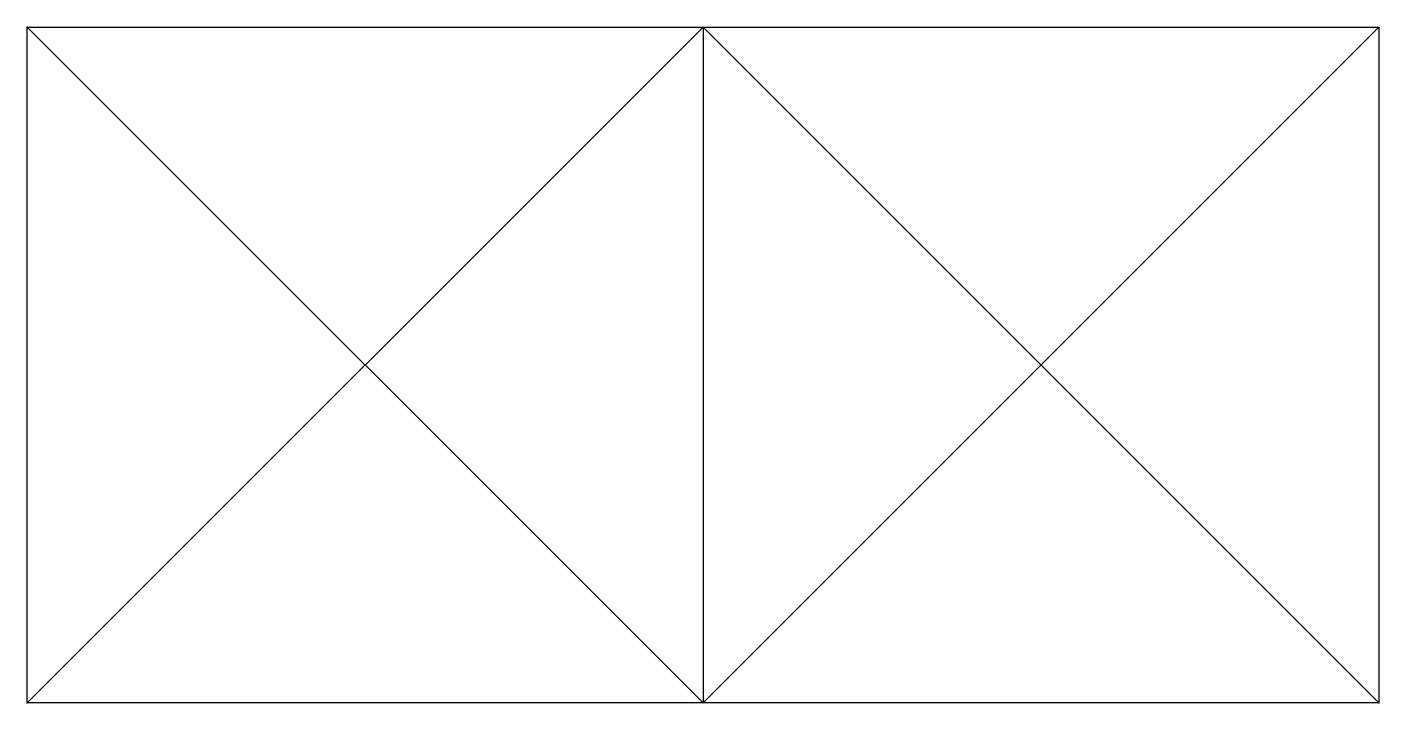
# Model space of a CAD drawing. Header units: metres. Extents: x 0 to 2, y 0 to 1.
import ezdxf

# ---------------------------------------------------------------- set-up
doc = ezdxf.new("R2010")
doc.units = ezdxf.units.M
for name, color, linetype in [('elements_default', 7, 'Continuous'), ('elements_lc_1', 1, 'Continuous'), ('elements_lc_2', 2, 'Continuous'), ('nodes_0.0_0.0_True_True', 3, 'Continuous'), ('nodes_1.0_1.0_False_False', 4, 'Continuous')]:
    doc.layers.add(name, color=color, linetype=linetype)

msp = doc.modelspace()

# ---------------------------------------------------------------- linework, layer by layer
at = {"layer": 'elements_default'}
for p, q in [((0, 0), (0, 1)), ((0, 1), (1, 1)), ((1, 1), (0, 0)), ((1, 1), (1, 0)), ((1, 1), (2, 0)), ((2, 1), (1, 0)), ((1, 0), (0, 0)), ((2, 0), (1, 0))]:
    msp.add_line(p, q, dxfattribs=at)
at = {"layer": 'elements_lc_1'}
for p, q in [((1, 1), (2, 1)), ((2, 1), (2, 0))]:
    msp.add_line(p, q, dxfattribs=at)
at = {"layer": 'elements_lc_2'}
msp.add_line((0, 1), (1, 0), dxfattribs=at)
at = {"layer": 'nodes_0.0_0.0_True_True'}
for p in [(0, 1), (0, 0)]:
    msp.add_point(p, dxfattribs=at)
at = {"layer": 'nodes_1.0_1.0_False_False'}
msp.add_point((2, 0), dxfattribs=at)

doc.saveas('drawing.dxf')
